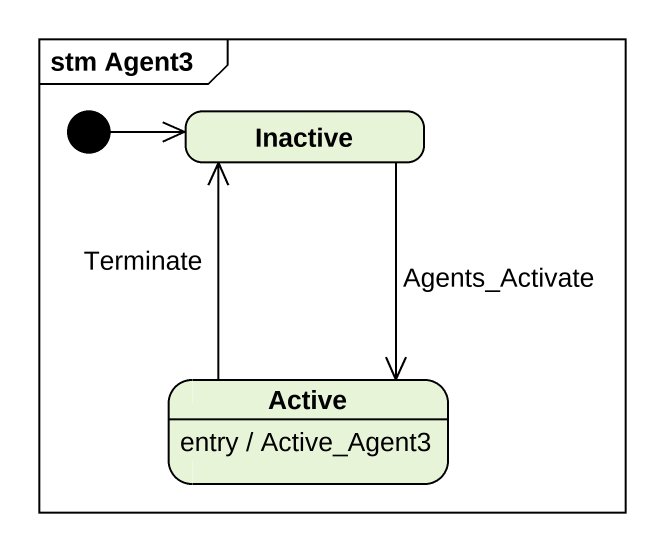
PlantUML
@startuml
mainframe stm Agent3
hide empty description
state Inactive
state Active
Active : entry / Active_Agent3
[*] -right-> Inactive
Inactive --> Active : Agents_Activate
Active -up-> Inactive : Terminate
@enduml
